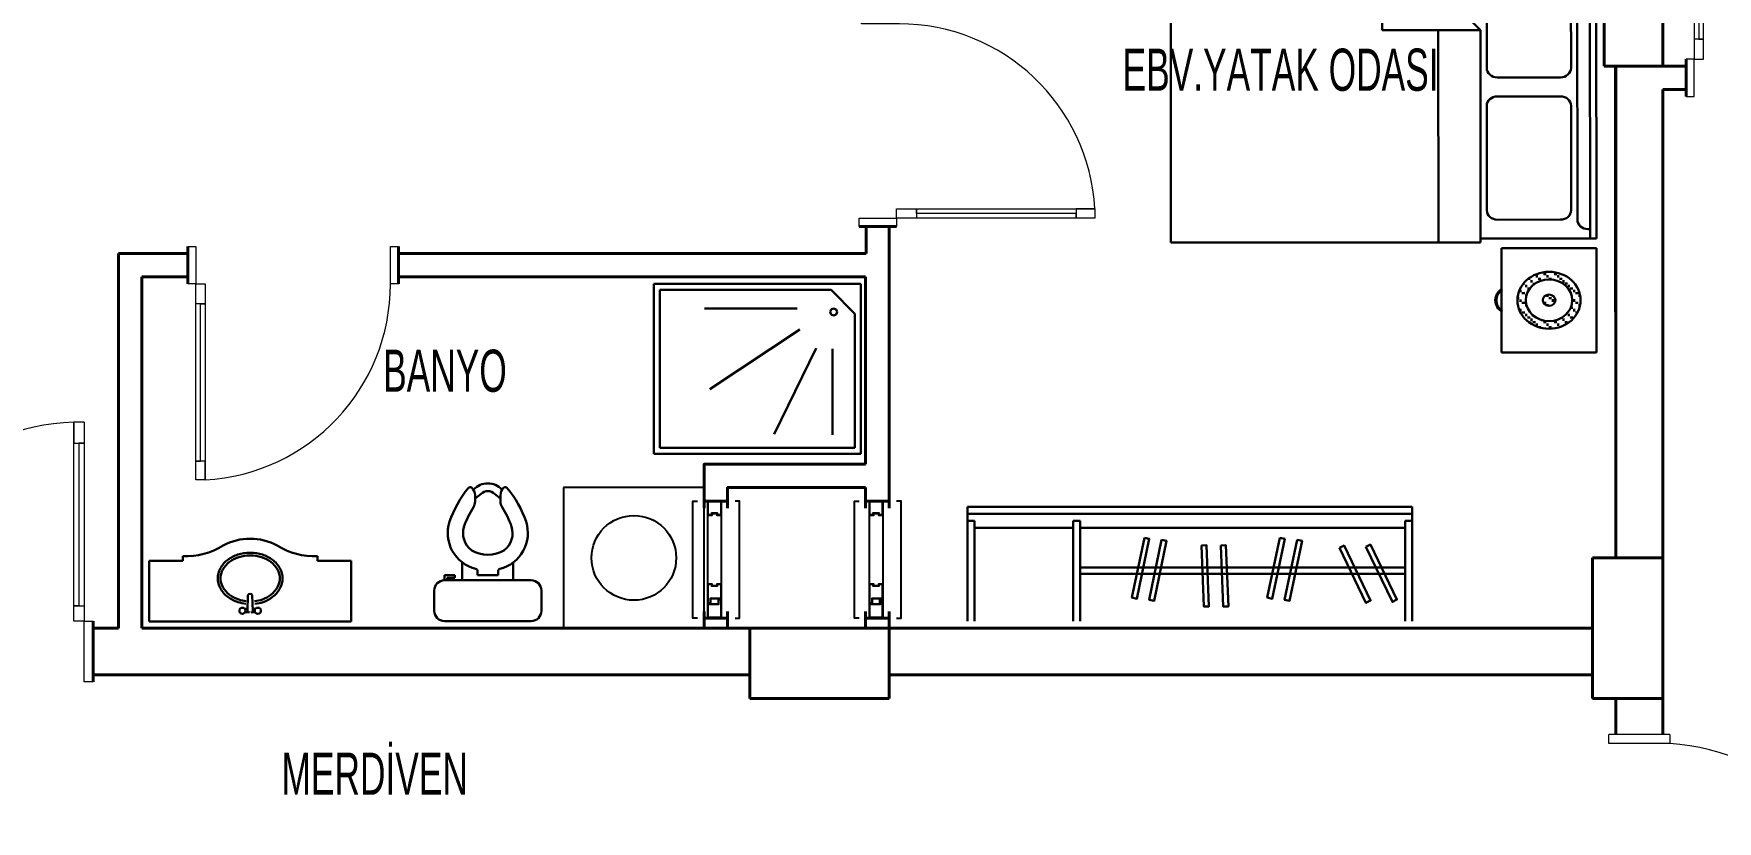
# Model space of a CAD drawing. Header units: millimetres. Extents: x 47 to 2260, y 29 to 1824.
# Drawn here: x 891 to 1610, y 981 to 1318 of the extents above; entities that cross this region are included whole.
import ezdxf

# ---------------------------------------------------------------- set-up
doc = ezdxf.new("R2010")
doc.units = ezdxf.units.MM
doc.layers.add('14_ISLAK_MEKAN_TEFRİŞ', color=134, linetype='Continuous')
for name, color, linetype, lineweight in [('duvar_40', 45, 'Continuous', 40), ('PENC_25', 74, 'Continuous', 25), ('TEF', 145, 'Continuous', 30), ('yazı', 253, 'Continuous', 20)]:
    doc.layers.add(name, color=color, linetype=linetype, lineweight=lineweight)
doc.styles.add('ARIAL', font='Arial')

# ---------------------------------------------------------------- blocks, each defined once
blk = doc.blocks.new('1')
at = {"layer": 'duvar_40', "linetype": 'ByBlock'}
for p, q in [((1596.687991, 1303.644091), (1596.687991, 1293.644091)), ((1596.687995, 1290.644264), (1596.687995, 1306.644264)), ((1686.687991, 1293.688675), (1686.687991, 1303.688675)), ((1686.687995, 1290.644264), (1686.687995, 1306.644264)), ((1683.215417, 1293.644226), (1684.435092, 1293.644226)), ((1686.699513, 1293.689431), (1686.687995, 1293.689431)), ((1686.687995, 1293.689431), (1686.699513, 1293.689431))]:
    blk.add_line(p, q, dxfattribs=at)
at = {"layer": 'PENC_25', "lineweight": 20}
for p, q in [((1604.160574, 1395.770643), (1600.160574, 1395.770643)), ((1600.160574, 1306.644264), (1596.687995, 1306.644264)), ((1596.687995, 1306.644264), (1596.687995, 1290.644213)), ((1600.160574, 1290.644264), (1600.160574, 1306.644264)), ((1686.687995, 1306.644264), (1683.215417, 1306.644264)), ((1683.215417, 1306.644264), (1683.215417, 1290.644264)), ((1686.687995, 1290.644213), (1686.687995, 1306.644264)), ((1596.687995, 1290.644264), (1600.160574, 1290.644264)), ((1683.215417, 1290.644264), (1686.687995, 1290.644264))]:
    blk.add_line(p, q, dxfattribs=at)
at = {"layer": 'PENC_25', "lineweight": 20, "flags": 128}
blk.add_lwpolyline([(1600.160574, 1395.770643), (1600.160574, 1306.644264), (1604.160574, 1306.644264), (1604.160574, 1395.770643), (1604.160574, 1387.698207), (1600.160574, 1387.698207), (1602.160574, 1387.698207), (1602.160574, 1315.206167), (1604.160574, 1315.206167), (1600.160574, 1315.206167)], dxfattribs=at)
at = {"layer": 'PENC_25', "lineweight": 20}
blk.add_arc((1594.276482, 1307.379582), 88.941975, 359.526308, 83.61956, dxfattribs=at)
blk = doc.blocks.new('6')
at = {"layer": 'duvar_40', "linetype": 'ByBlock'}
for p, q in [((1586.745862, 1018.225115), (1586.745862, 1020.378982)), ((1563.729858, 918.225115), (1589.729876, 918.225115)), ((1563.729858, 918.225115), (1589.729876, 918.225115)), ((1586.729924, 918.225115), (1586.729924, 913.644226))]:
    blk.add_line(p, q, dxfattribs=at)
at = {"layer": 'PENC_25', "lineweight": 20}
for p, q in [((1589.74588, 1018.225115), (1563.729858, 1018.225115)), ((1563.745862, 1014.366695), (1563.745862, 1018.225115)), ((1589.74588, 1014.366695), (1563.745862, 1014.366695)), ((1589.74588, 1018.225115), (1589.74588, 1014.366695)), ((1563.729858, 922.083536), (1589.729876, 922.083536)), ((1563.729858, 918.225115), (1563.729858, 922.083536)), ((1563.729858, 922.083536), (1589.729876, 922.083536)), ((1563.729858, 918.225115), (1563.729858, 922.083536)), ((1589.729876, 922.083536), (1589.729876, 918.225115)), ((1589.729876, 922.083536), (1589.729876, 918.225115)), ((1589.729876, 918.225115), (1563.729858, 918.225115)), ((1589.729876, 918.225115), (1563.729858, 918.225115))]:
    blk.add_line(p, q, dxfattribs=at)
at = {"layer": 'PENC_25', "lineweight": 20, "flags": 128}
for points in [[(1674.644199, 922.083536), (1589.729876, 922.083536), (1589.729876, 926.52798), (1674.644199, 926.52798), (1665.674825, 926.52798), (1665.674825, 922.083536), (1665.674825, 924.305758), (1596.200817, 924.305758), (1596.200817, 926.52798), (1596.200817, 922.083536)], [(1674.644199, 922.083536), (1674.644199, 926.52798)]]:
    blk.add_lwpolyline(points, dxfattribs=at)
at = {"layer": 'PENC_25', "lineweight": 20}
blk.add_arc((1584.156239, 924.014602), 90.522859, 1.591029, 86.480123, dxfattribs=at)
at = {"layer": 'TEF'}
blk.add_line((1586.745862, 1020.378982), (1586.993088, 1019.945845), dxfattribs=at)
blk = doc.blocks.new('12')
at = {"layer": 'duvar_40', "linetype": 'ByBlock'}
for p, q in [((916.252687, 1040.654047), (916.252687, 1066.654064)), ((916.252687, 1040.654047), (916.252687, 1066.654064)), ((817.111125, 1043.644226), (817.114348, 1043.644226))]:
    blk.add_line(p, q, dxfattribs=at)
at = {"layer": 'PENC_25', "lineweight": 20}
for p, q in [((817.114348, 1066.660232), (820.972769, 1066.660232)), ((817.114348, 1066.660232), (817.114348, 1040.64421)), ((820.972769, 1066.660232), (820.972769, 1040.660214)), ((912.394267, 1040.654047), (912.394267, 1066.654064)), ((912.394267, 1066.654064), (916.252687, 1066.654064)), ((912.394267, 1040.654047), (912.394267, 1066.654064)), ((912.394267, 1066.654064), (916.252687, 1066.654064)), ((916.252687, 1066.654064), (916.252687, 1040.654047)), ((916.252687, 1066.654064), (916.252687, 1040.654047)), ((820.972769, 1040.660214), (817.114348, 1040.660214)), ((916.252687, 1040.654047), (912.394267, 1040.654047)), ((916.252687, 1040.654047), (912.394267, 1040.654047))]:
    blk.add_line(p, q, dxfattribs=at)
at = {"layer": 'PENC_25', "lineweight": 20, "flags": 128}
for points in [[(912.394267, 1151.568387), (912.394267, 1066.654064), (907.949822, 1066.654064), (907.949822, 1151.568387), (907.949822, 1142.599014), (912.394267, 1142.599014), (910.172044, 1142.599014), (910.172044, 1073.125005), (907.949822, 1073.125005), (912.394267, 1073.125005)], [(912.394267, 1151.568387), (907.949822, 1151.568387)]]:
    blk.add_lwpolyline(points, dxfattribs=at)
at = {"layer": 'PENC_25', "lineweight": 20}
blk.add_arc((910.4632, 1061.080427), 90.522859, 91.591029, 176.480123, dxfattribs=at)
blk = doc.blocks.new('13')
at = {"layer": 'duvar_40', "linetype": 'ByBlock'}
for p, q in [((956.689176, 1213.638175), (956.689176, 1223.638175)), ((956.68918, 1226.638003), (956.68918, 1210.638003)), ((1046.689176, 1223.593591), (1046.689176, 1213.593591)), ((1046.68918, 1226.638003), (1046.68918, 1210.638003)), ((1046.700698, 1223.592835), (1046.68918, 1223.592835)), ((1046.68918, 1223.592835), (1046.700698, 1223.592835))]:
    blk.add_line(p, q, dxfattribs=at)
at = {"layer": 'PENC_25', "lineweight": 20}
for p, q in [((956.68918, 1210.638003), (956.68918, 1226.638054)), ((956.68918, 1226.638003), (960.161759, 1226.638003)), ((960.161759, 1226.638003), (960.161759, 1210.638003)), ((1043.216602, 1210.638003), (1043.216602, 1226.638003)), ((1043.216602, 1226.638003), (1046.68918, 1226.638003)), ((1046.68918, 1226.638054), (1046.68918, 1210.638003)), ((960.161759, 1210.638003), (956.68918, 1210.638003)), ((1046.68918, 1210.638003), (1043.216602, 1210.638003)), ((964.161759, 1126.914597), (960.161759, 1126.914597))]:
    blk.add_line(p, q, dxfattribs=at)
at = {"layer": 'PENC_25', "lineweight": 20, "flags": 128}
blk.add_lwpolyline([(960.161759, 1126.914597), (960.161759, 1210.638003), (964.161759, 1210.638003), (964.161759, 1126.914597), (964.161759, 1134.987033), (960.161759, 1134.987033), (962.161759, 1134.987033), (962.161759, 1202.0761), (964.161759, 1202.0761), (960.161759, 1202.0761)], dxfattribs=at)
at = {"layer": 'PENC_25', "lineweight": 20}
blk.add_arc((959.373763, 1210.620612), 83.84284, 273.273759, 0.011884, dxfattribs=at)
blk = doc.blocks.new('16')
at = {"layer": 'duvar_40', "linetype": 'ByBlock'}
for p, q in [((1244.460744, 1325.215263), (1260.460744, 1325.215263)), ((1247.505155, 1325.215259), (1257.505155, 1325.215259)), ((1247.505911, 1325.226781), (1247.505911, 1325.215263)), ((1247.505911, 1325.215263), (1247.505911, 1325.226781)), ((1243.460744, 1235.215263), (1259.460744, 1235.215263)), ((1256.460571, 1235.215259), (1246.460571, 1235.215259))]:
    blk.add_line(p, q, dxfattribs=at)
at = {"layer": 'PENC_25', "lineweight": 20}
for p, q in [((1244.460693, 1325.215263), (1260.460744, 1325.215263)), ((1244.460744, 1321.742685), (1244.460744, 1325.215263)), ((1260.460744, 1325.215263), (1260.460744, 1321.742685)), ((1260.460744, 1321.742685), (1244.460744, 1321.742685)), ((1243.460744, 1238.687842), (1259.460744, 1238.687842)), ((1243.460744, 1235.215263), (1243.460744, 1238.687842)), ((1259.460744, 1238.687842), (1259.460744, 1235.215263)), ((1344.184149, 1242.687842), (1344.184149, 1238.687842)), ((1259.460744, 1235.215263), (1243.460693, 1235.215263))]:
    blk.add_line(p, q, dxfattribs=at)
at = {"layer": 'PENC_25', "lineweight": 20, "flags": 128}
blk.add_lwpolyline([(1344.184149, 1238.687842), (1259.460744, 1238.687842), (1259.460744, 1242.687842), (1344.184149, 1242.687842), (1336.111714, 1242.687842), (1336.111714, 1238.687842), (1336.111714, 1240.687842), (1268.022647, 1240.687842), (1268.022647, 1242.687842), (1268.022647, 1238.687842)], dxfattribs=at)
at = {"layer": 'PENC_25', "lineweight": 20}
blk.add_arc((1260.478134, 1237.899846), 83.84284, 3.273759, 90.011884, dxfattribs=at)
blk = doc.blocks.new('18')
at = {"layer": 'duvar_40', "linetype": 'ByBlock'}
for p, q in [((1187.231188, 1117.77214), (1187.226424, 1117.908018)), ((1177.46157, 1067.908018), (1177.46157, 1067.908018))]:
    blk.add_line(p, q, dxfattribs=at)
at = {"layer": 'duvar_40', "linetype": 'ByBlock', "flags": 128}
for points in [[(1187.226424, 1117.908018), (1177.19727, 1117.908018)], [(1187.19727, 1067.908018), (1177.19727, 1067.908018)]]:
    blk.add_lwpolyline(points, dxfattribs=at)
at = {"layer": 'PENC_25'}
for p, q in [((1178.668051, 1111.932796), (1178.668051, 1082.447018)), ((1184.668055, 1082.447018), (1184.668055, 1111.932796))]:
    blk.add_line(p, q, dxfattribs=at)
at = {"layer": 'PENC_25', "flags": 128}
for points in [[(1174.45957, 1067.908018), (1172.45957, 1067.908018), (1172.45957, 1117.908018), (1174.45957, 1117.908018)], [(1190.45957, 1067.908018), (1192.376536, 1067.908018), (1192.376536, 1117.908018), (1190.45957, 1117.908018)]]:
    blk.add_lwpolyline(points, dxfattribs=at)
for points in [[(1178.668051, 1117.908018), (1184.668055, 1117.908018), (1184.668055, 1117.908018)], [(1184.668055, 1111.932796), (1184.668055, 1117.908018), (1178.668051, 1117.908018), (1178.668051, 1111.932796), (1180.668053, 1111.932796), (1180.668053, 1112.632796), (1182.668053, 1112.632796), (1182.668053, 1111.932796)], [(1184.468055, 1112.132796), (1184.468055, 1117.732799), (1178.868051, 1117.732799), (1178.868051, 1112.132796), (1180.468053, 1112.132796), (1180.468053, 1112.832796), (1182.868053, 1112.832796), (1182.868053, 1112.132796)], [(1178.668051, 1082.447018), (1178.668051, 1074.2328), (1180.168053, 1074.2328), (1180.168053, 1076.232802), (1184.668055, 1076.232802), (1184.668055, 1082.447018), (1182.668053, 1082.447018), (1182.668053, 1081.747018), (1180.668053, 1081.747018), (1180.668053, 1082.447018)], [(1178.868051, 1082.247018), (1178.868051, 1074.4328), (1179.968053, 1074.4328), (1179.968053, 1076.432802), (1184.468055, 1076.432802), (1184.468055, 1082.247018), (1182.868053, 1082.247018), (1182.868053, 1081.547018), (1180.468053, 1081.547018), (1180.468053, 1082.247018)], [(1184.668055, 1067.908018), (1184.668055, 1075.932802), (1183.168053, 1075.932802), (1183.168053, 1073.9328), (1178.668051, 1073.9328), (1178.668051, 1067.908018), (1181.668053, 1067.908018)], [(1184.468055, 1068.332798), (1184.468055, 1075.732802), (1183.368053, 1075.732802), (1183.368053, 1073.7328), (1178.868051, 1073.7328), (1178.868051, 1068.332798), (1180.468053, 1068.332798), (1182.868053, 1068.332798)], [(1178.668051, 1067.908018), (1184.668055, 1067.908018)]]:
    blk.add_lwpolyline(points, close=True, dxfattribs=at)
blk = doc.blocks.new('19')
at = {"layer": 'duvar_40', "linetype": 'ByBlock'}
for p, q in [((1256.231188, 1117.77214), (1256.226424, 1117.908018)), ((1246.46157, 1067.908018), (1246.46157, 1067.908018))]:
    blk.add_line(p, q, dxfattribs=at)
at = {"layer": 'duvar_40', "linetype": 'ByBlock', "flags": 128}
for points in [[(1256.226424, 1117.908018), (1246.19727, 1117.908018)], [(1256.19727, 1067.908018), (1246.19727, 1067.908018)]]:
    blk.add_lwpolyline(points, dxfattribs=at)
at = {"layer": 'PENC_25'}
for p, q in [((1247.668051, 1111.932796), (1247.668051, 1082.447018)), ((1253.668055, 1082.447018), (1253.668055, 1111.932796))]:
    blk.add_line(p, q, dxfattribs=at)
at = {"layer": 'PENC_25', "flags": 128}
for points in [[(1243.45957, 1067.908018), (1241.45957, 1067.908018), (1241.45957, 1117.908018), (1243.45957, 1117.908018)], [(1259.45957, 1067.908018), (1261.376536, 1067.908018), (1261.376536, 1117.908018), (1259.45957, 1117.908018)]]:
    blk.add_lwpolyline(points, dxfattribs=at)
for points in [[(1247.668051, 1117.908018), (1253.668055, 1117.908018), (1253.668055, 1117.908018)], [(1253.668055, 1111.932796), (1253.668055, 1117.908018), (1247.668051, 1117.908018), (1247.668051, 1111.932796), (1249.668053, 1111.932796), (1249.668053, 1112.632796), (1251.668053, 1112.632796), (1251.668053, 1111.932796)], [(1253.468055, 1112.132796), (1253.468055, 1117.732799), (1247.868051, 1117.732799), (1247.868051, 1112.132796), (1249.468053, 1112.132796), (1249.468053, 1112.832796), (1251.868053, 1112.832796), (1251.868053, 1112.132796)], [(1247.668051, 1082.447018), (1247.668051, 1074.2328), (1249.168053, 1074.2328), (1249.168053, 1076.232802), (1253.668055, 1076.232802), (1253.668055, 1082.447018), (1251.668053, 1082.447018), (1251.668053, 1081.747018), (1249.668053, 1081.747018), (1249.668053, 1082.447018)], [(1247.868051, 1082.247018), (1247.868051, 1074.4328), (1248.968053, 1074.4328), (1248.968053, 1076.432802), (1253.468055, 1076.432802), (1253.468055, 1082.247018), (1251.868053, 1082.247018), (1251.868053, 1081.547018), (1249.468053, 1081.547018), (1249.468053, 1082.247018)], [(1253.668055, 1067.908018), (1253.668055, 1075.932802), (1252.168053, 1075.932802), (1252.168053, 1073.9328), (1247.668051, 1073.9328), (1247.668051, 1067.908018), (1250.668053, 1067.908018)], [(1253.468055, 1068.332798), (1253.468055, 1075.732802), (1252.368053, 1075.732802), (1252.368053, 1073.7328), (1247.868051, 1073.7328), (1247.868051, 1068.332798), (1249.468053, 1068.332798), (1251.868053, 1068.332798)], [(1247.668051, 1067.908018), (1253.668055, 1067.908018)]]:
    blk.add_lwpolyline(points, close=True, dxfattribs=at)
blk = doc.blocks.new('cc7')
at = {"layer": '14_ISLAK_MEKAN_TEFRİŞ'}
for p, q in [((709.543838, -368.612928), (649.543838, -368.612928)), ((649.543838, -368.612928), (649.543838, -428.612928)), ((709.543838, -428.612928), (709.543838, -368.612928)), ((649.543838, -428.612928), (709.543838, -428.612928))]:
    blk.add_line(p, q, dxfattribs=at)
blk.add_circle((679.543838, -398.612928), 18.080866, dxfattribs=at)
blk = doc.blocks.new('EWG')
at = {"layer": 'TEF'}
for p, q in [((345150.967991, -115558.588575), (345239.400884, -115558.588575)), ((345150.967991, -115631.108883), (345150.967991, -115558.588575)), ((345239.400884, -115631.108883), (345239.400884, -115558.588575)), ((345236.848904, -115561.140554), (345153.519971, -115561.140554)), ((345153.519971, -115628.556904), (345153.519971, -115561.140554)), ((345220.26764, -115603.693209), (345202.374885, -115566.981238)), ((345227.24692, -115603.386867), (345227.24692, -115566.64907)), ((345236.848904, -115618.348985), (345236.848904, -115561.140554)), ((345213.326266, -115611.711432), (345174.892163, -115586.131621)), ((345212.132123, -115620.557703), (345172.5292, -115620.595262)), ((345226.640985, -115628.556904), (345236.848904, -115618.348985)), ((345153.519971, -115628.556904), (345226.640985, -115628.556904))]:
    blk.add_line(p, q, dxfattribs=at)
at = {"layer": 'TEF', "linetype": 'ByBlock', "flags": 128}
blk.add_lwpolyline([(345239.400884, -115631.108883), (345150.967991, -115631.108883)], dxfattribs=at)
at = {"layer": 'TEF'}
for start_param, end_param in [(5.4977871438, 8.6393797974), (2.3561944902, 5.4977871438)]:
    blk.add_ellipse((345227.749495, -115619.130867), major_axis=(1.015044, 1.015044), ratio=1, start_param=start_param, end_param=end_param, dxfattribs=at)
blk = doc.blocks.new('çkjngnşdglklşdf')
at = {"layer": 'TEF'}
for p, q in [((58786.602195, 10215.567112), (58786.602195, 10193.34489)), ((58786.602195, 10215.567112), (58826.602195, 10215.567112)), ((58826.602195, 10215.567112), (58826.602195, 10082.233779)), ((58783.581508, 10193.34489), (58786.602195, 10193.34489)), ((58783.581508, 10193.34489), (58786.602195, 10193.34489)), ((58809.266347, 10150.332367), (58819.836119, 10150.687359)), ((58809.266347, 10150.332367), (58819.836119, 10150.687359)), ((58809.266347, 10147.468523), (58819.836119, 10147.113532)), ((58809.266347, 10147.468523), (58819.836119, 10147.113532)), ((58818.271886, 10150.864855), (58818.271886, 10152.107326)), ((58818.271886, 10150.864855), (58818.271886, 10152.107326)), ((58818.271886, 10146.936036), (58818.271886, 10145.693565)), ((58818.271886, 10146.936036), (58818.271886, 10145.693565)), ((58820.479696, 10150.598611), (58820.479696, 10151.92983)), ((58820.479696, 10150.598611), (58820.479696, 10151.92983)), ((58820.479696, 10147.20228), (58820.479696, 10145.871061)), ((58820.479696, 10147.20228), (58820.479696, 10145.871061)), ((58786.602195, 10104.456001), (58783.581508, 10104.456001)), ((58786.602195, 10104.456001), (58783.581508, 10104.456001)), ((58786.602195, 10104.456001), (58786.602195, 10082.233779)), ((58786.602195, 10082.233779), (58826.602195, 10082.233779))]:
    blk.add_line(p, q, dxfattribs=at)
at = {"layer": 'TEF', "flags": 128}
for points in [[(58814.954942, 10151.809831, 0.04853), (58813.887345, 10156.964525, 0.085783), (58810.494739, 10163.604566, 0.10607), (58804.833408, 10168.52947, 0.126822), (58798.222205, 10170.233779, 0.126822), (58791.611001, 10168.52947, 0.10607), (58785.94967, 10163.604566, 0.085783), (58782.557064, 10156.964525, 0.075445), (58781.333316, 10148.900445, 0.075445), (58782.557064, 10140.836366, 0.085783), (58785.94967, 10134.196325, 0.10607), (58791.611001, 10129.271421, 0.126822), (58798.222205, 10127.567112, 0.126822), (58804.833408, 10129.271421, 0.105479), (58810.469612, 10134.162903, 0.091386), (58813.881148, 10140.31928, 0.05171), (58814.9877, 10145.81623, 0.05171)], [(58814.954942, 10151.809831, 0.04853), (58813.887345, 10156.964525, 0.085783), (58810.494739, 10163.604566, 0.10607), (58804.833408, 10168.52947, 0.126822), (58798.222205, 10170.233779, 0.126822), (58791.611001, 10168.52947, 0.10607), (58785.94967, 10163.604566, 0.085783), (58782.557064, 10156.964525, 0.075445), (58781.333316, 10148.900445, 0.075445), (58782.557064, 10140.836366, 0.085783), (58785.94967, 10134.196325, 0.10607), (58791.611001, 10129.271421, 0.126822), (58798.222205, 10127.567112, 0.126822), (58804.833408, 10129.271421, 0.105479), (58810.469612, 10134.162903, 0.091386), (58813.881148, 10140.31928, 0.05171), (58814.9877, 10145.81623, 0.05171)], [(58813.187377, 10151.619546, 0.04853), (58812.189605, 10156.437105, 0.085783), (58809.072517, 10162.537899, 0.10607), (58803.973935, 10166.973257, 0.126822), (58798.222205, 10168.456001, 0.126822), (58792.470474, 10166.973257, 0.10607), (58787.371892, 10162.537899, 0.085783), (58784.254804, 10156.437105, 0.075445), (58783.111094, 10148.900445, 0.075445), (58784.254804, 10141.363786, 0.085783), (58787.371892, 10135.262991, 0.10607), (58792.470474, 10130.827634, 0.126822), (58798.222205, 10129.34489, 0.126822), (58803.973935, 10130.827634, 0.10607), (58809.072517, 10135.262991, 0.091652), (58812.189605, 10140.866621, 0.051517), (58813.217993, 10145.985433, 0.046971)], [(58813.187377, 10151.619546, 0.04853), (58812.189605, 10156.437105, 0.085783), (58809.072517, 10162.537899, 0.10607), (58803.973935, 10166.973257, 0.126822), (58798.222205, 10168.456001, 0.126822), (58792.470474, 10166.973257, 0.10607), (58787.371892, 10162.537899, 0.085783), (58784.254804, 10156.437105, 0.075445), (58783.111094, 10148.900445, 0.075445), (58784.254804, 10141.363786, 0.085783), (58787.371892, 10135.262991, 0.10607), (58792.470474, 10130.827634, 0.126822), (58798.222205, 10129.34489, 0.126822), (58803.973935, 10130.827634, 0.10607), (58809.072517, 10135.262991, 0.091652), (58812.189605, 10140.866621, 0.051517), (58813.217993, 10145.985433, 0.046971)]]:
    blk.add_lwpolyline(points, format="xyb", dxfattribs=at)
at = {"layer": 'TEF'}
for centre in [(58819.621103, 10153.971032), (58819.621103, 10153.971032), (58819.621103, 10143.829859), (58819.621103, 10143.829859)]:
    blk.add_circle(centre, 2.041202, dxfattribs=at)
for centre, radius, start, end in [((58739.196745, 10190.821615), 44.45643, 327.106454, 3.253764), ((58739.196745, 10190.821615), 44.45643, 327.106454, 3.253764), ((58810.327136, 10148.783486), 38.245793, 152.102729, 179.824784), ((58810.327136, 10149.017404), 38.245793, 180.175216, 207.897271), ((58809.808095, 10149.006886), 1.431919, 112.230732, 182.424419), ((58809.808095, 10149.006886), 1.431919, 112.230732, 182.424419), ((58809.808095, 10148.794005), 1.431919, 177.575581, 247.769268), ((58809.808095, 10148.794005), 1.431919, 177.575581, 247.769268), ((58819.294371, 10149.361878), 1.431919, 357.575581, 67.769268), ((58819.294371, 10149.361878), 1.431919, 357.575581, 67.769268), ((58819.294371, 10148.439013), 1.431919, 292.230732, 2.424419), ((58819.294371, 10148.439013), 1.431919, 292.230732, 2.424419), ((58739.196745, 10106.979275), 44.45643, 356.746236, 32.893546)]:
    blk.add_arc(centre, radius, start, end, dxfattribs=at)
blk = doc.blocks.new('ö_nklnlşfdndfnşnklm')
at = {"layer": 'TEF'}
for p, q in [((55836.619492, 10355.704601), (55836.619492, 10344.949046)), ((55887.708381, 10361.082379), (55841.99727, 10361.082379)), ((55893.086159, 10344.949046), (55893.086159, 10355.704601)), ((55841.99727, 10339.571268), (55887.708381, 10339.571268)), ((55851.408381, 10330.160157), (55851.408381, 10339.571268)), ((55859.475048, 10336.882379), (55859.475048, 10334.8249)), ((55870.230603, 10336.882379), (55859.475048, 10336.882379)), ((55870.230603, 10334.8249), (55870.230603, 10336.882379)), ((55878.29727, 10330.160157), (55878.29727, 10339.571268)), ((55882.330603, 10336.882379), (55882.330603, 10338.226823)), ((55882.330603, 10338.226823), (55886.363937, 10338.226823)), ((55887.708381, 10336.882379), (55882.330603, 10336.882379)), ((55886.363937, 10338.226823), (55886.363937, 10339.571268)), ((55887.708381, 10339.571268), (55887.708381, 10336.882379)), ((55858.130603, 10298.077512), (55858.130603, 10294.591908)), ((55861.283094, 10294.045599), (55858.130603, 10296.382189)), ((55868.422557, 10294.045599), (55871.575048, 10296.382189)), ((55871.575048, 10298.077512), (55871.575048, 10294.692432))]:
    blk.add_line(p, q, dxfattribs=at)
for centre, radius, start, end in [((55841.99727, 10355.704601), 5.377778, 90, 180), ((55887.708381, 10355.704601), 5.377778, 0, 90), ((55841.99727, 10344.949046), 5.377778, 180, 270), ((55887.708381, 10344.949046), 5.377778, 270, 0), ((55863.105048, 10314.699046), 19.387056, 103.883364, 198.183653), ((55858.130603, 10334.8249), 1.344444, 283.883364, 0), ((55871.575048, 10334.8249), 1.344444, 180, 256.116636), ((55866.600603, 10314.699046), 19.387056, 341.816347, 76.116636), ((55863.105048, 10314.699046), 11.320389, 127.108298, 198.183653), ((55864.852826, 10309.675938), 16.450886, 57.797266, 122.202734), ((55866.600603, 10314.699046), 11.320389, 341.816347, 52.891702), ((55901.825048, 10328.815712), 60.593291, 199.440035, 218.734582), ((55901.825048, 10328.815712), 52.526624, 199.440035, 212.062492), ((55827.880603, 10328.815712), 52.526624, 327.937508, 340.559965), ((55827.880603, 10328.815712), 60.593291, 321.334991, 340.559965), ((55852.752826, 10298.077512), 5.377778, 0, 32.062492), ((55876.952826, 10298.077512), 5.377778, 147.937508, 180), ((55855.607813, 10291.742904), 1.344444, 218.734582, 315.060102), ((55852.752826, 10294.591908), 5.377778, 315.060102, 0), ((55864.852826, 10298.789786), 10.307407, 223.602819, 316.397181), ((55864.852826, 10297.445341), 4.929629, 223.602819, 316.397181), ((55876.952826, 10294.692432), 5.377778, 180, 225.837529), ((55874.142821, 10291.799051), 1.344444, 225.837529, 321.334991)]:
    blk.add_arc(centre, radius, start, end, dxfattribs=at)
blk = doc.blocks.new('FGFGF')
at = {"layer": 'TEF'}
h = blk.add_hatch(dxfattribs=at)
h.set_pattern_fill('CROSS', color=256, scale=0.4, angle=180, style=0, pattern_type=2)
h.set_pattern_definition([(90.030685, (441.3744, 11359.7425), (2.53877536, 2.28735998), [1.143, -3.429]), (0.030685, (442.0097, 11359.1713), (2.5412239, -2.28463937), [1.27, -3.81])])
h.paths.add_polyline_path([(-756.25, -12122.83), (-756.42, -12120.83), (-756.91, -12118.88), (-757.72, -12117.02), (-758.81, -12115.3), (-760.17, -12113.74), (-761.77, -12112.38), (-763.57, -12111.25), (-765.54, -12110.36), (-767.64, -12109.74), (-769.82, -12109.4), (-772.05, -12109.36), (-774.28, -12109.62), (-776.44, -12110.17), (-778.5, -12111.02), (-780.39, -12112.13), (-782.08, -12113.5), (-783.52, -12115.07), (-784.68, -12116.82), (-785.53, -12118.71), (-786.06, -12120.67), (-786.25, -12122.68), (-786.11, -12124.69), (-785.65, -12126.64), (-784.87, -12128.51), (-783.8, -12130.24), (-782.46, -12131.82), (-780.88, -12133.19), (-779.09, -12134.35), (-777.14, -12135.26), (-775.05, -12135.9), (-772.86, -12136.26), (-770.64, -12136.33), (-768.41, -12136.09), (-766.24, -12135.56), (-764.17, -12134.74), (-762.26, -12133.64), (-760.55, -12132.3), (-759.09, -12130.74), (-757.91, -12129), (-757.03, -12127.13), (-756.48, -12125.16), (-756.26, -12123.16)])
h.paths.add_polyline_path([(-760.25, -12122.83), (-760.38, -12121.37), (-760.74, -12119.94), (-761.33, -12118.57), (-762.13, -12117.31), (-763.13, -12116.17), (-764.3, -12115.17), (-765.62, -12114.34), (-767.06, -12113.69), (-768.6, -12113.23), (-770.21, -12112.98), (-771.84, -12112.95), (-773.47, -12113.14), (-775.06, -12113.55), (-776.57, -12114.17), (-777.96, -12114.99), (-779.2, -12115.99), (-780.25, -12117.14), (-781.1, -12118.43), (-781.73, -12119.81), (-782.11, -12121.25), (-782.25, -12122.72), (-782.15, -12124.19), (-781.81, -12125.63), (-781.24, -12127), (-780.45, -12128.27), (-779.47, -12129.42), (-778.31, -12130.43), (-777, -12131.28), (-775.57, -12131.95), (-774.03, -12132.42), (-772.44, -12132.68), (-770.8, -12132.73), (-769.17, -12132.56), (-767.58, -12132.17), (-766.06, -12131.57), (-764.66, -12130.76), (-763.41, -12129.78), (-762.33, -12128.63), (-761.47, -12127.36), (-760.82, -12125.98), (-760.42, -12124.54), (-760.26, -12123.07)])
h.paths.add_polyline_path([(-768.25, -12122.84), (-768.29, -12122.44), (-768.39, -12122.05), (-768.55, -12121.68), (-768.77, -12121.33), (-769.04, -12121.02), (-769.36, -12120.75), (-769.72, -12120.52), (-770.11, -12120.34), (-770.53, -12120.22), (-770.97, -12120.15), (-771.41, -12120.14), (-771.86, -12120.19), (-772.29, -12120.31), (-772.7, -12120.47), (-773.08, -12120.7), (-773.42, -12120.97), (-773.71, -12121.29), (-773.94, -12121.64), (-774.11, -12122.01), (-774.22, -12122.41), (-774.25, -12122.81), (-774.23, -12123.21), (-774.13, -12123.6), (-773.98, -12123.97), (-773.76, -12124.32), (-773.5, -12124.63), (-773.18, -12124.91), (-772.82, -12125.14), (-772.43, -12125.32), (-772.01, -12125.45), (-771.58, -12125.52), (-771.13, -12125.54), (-770.69, -12125.49), (-770.25, -12125.38), (-769.84, -12125.22), (-769.46, -12125), (-769.11, -12124.73), (-768.82, -12124.42), (-768.59, -12124.07), (-768.41, -12123.7), (-768.3, -12123.3), (-768.26, -12122.9)])
h.paths.add_polyline_path([(-756.36, -11920.33), (-756.53, -11918.33), (-757.02, -11916.38), (-757.82, -11914.52), (-758.92, -11912.8), (-760.28, -11911.24), (-761.88, -11909.88), (-763.68, -11908.75), (-765.65, -11907.86), (-767.75, -11907.24), (-769.93, -11906.9), (-772.16, -11906.86), (-774.38, -11907.12), (-776.55, -11907.67), (-778.61, -11908.52), (-780.5, -11909.63), (-782.19, -11911), (-783.63, -11912.57), (-784.79, -11914.32), (-785.64, -11916.21), (-786.17, -11918.17), (-786.36, -11920.18), (-786.22, -11922.19), (-785.76, -11924.14), (-784.98, -11926.01), (-783.91, -11927.74), (-782.57, -11929.32), (-780.99, -11930.69), (-779.2, -11931.85), (-777.24, -11932.76), (-775.15, -11933.4), (-772.97, -11933.76), (-770.75, -11933.83), (-768.52, -11933.59), (-766.35, -11933.06), (-764.28, -11932.24), (-762.37, -11931.14), (-760.66, -11929.8), (-759.2, -11928.24), (-758.02, -11926.5), (-757.14, -11924.63), (-756.59, -11922.66), (-756.37, -11920.66)])
h.paths.add_polyline_path([(-760.36, -11920.33), (-760.49, -11918.87), (-760.85, -11917.44), (-761.43, -11916.07), (-762.24, -11914.81), (-763.23, -11913.67), (-764.41, -11912.67), (-765.73, -11911.84), (-767.17, -11911.19), (-768.71, -11910.73), (-770.31, -11910.48), (-771.95, -11910.45), (-773.58, -11910.64), (-775.17, -11911.05), (-776.67, -11911.67), (-778.07, -11912.49), (-779.3, -11913.49), (-780.36, -11914.64), (-781.21, -11915.93), (-781.83, -11917.31), (-782.22, -11918.75), (-782.36, -11920.23), (-782.26, -11921.69), (-781.92, -11923.13), (-781.35, -11924.5), (-780.56, -11925.77), (-779.58, -11926.92), (-778.42, -11927.93), (-777.11, -11928.78), (-775.68, -11929.45), (-774.14, -11929.92), (-772.54, -11930.18), (-770.91, -11930.23), (-769.28, -11930.06), (-767.69, -11929.67), (-766.17, -11929.07), (-764.77, -11928.26), (-763.52, -11927.28), (-762.44, -11926.13), (-761.58, -11924.86), (-760.93, -11923.48), (-760.53, -11922.04), (-760.37, -11920.57)])
h.paths.add_polyline_path([(-768.36, -11920.34), (-768.4, -11919.94), (-768.49, -11919.55), (-768.66, -11919.18), (-768.87, -11918.83), (-769.15, -11918.52), (-769.47, -11918.25), (-769.83, -11918.02), (-770.22, -11917.84), (-770.64, -11917.72), (-771.08, -11917.65), (-771.52, -11917.64), (-771.97, -11917.69), (-772.4, -11917.81), (-772.81, -11917.97), (-773.19, -11918.2), (-773.53, -11918.47), (-773.82, -11918.79), (-774.05, -11919.14), (-774.22, -11919.51), (-774.32, -11919.91), (-774.36, -11920.31), (-774.33, -11920.71), (-774.24, -11921.1), (-774.09, -11921.47), (-773.87, -11921.82), (-773.6, -11922.13), (-773.29, -11922.41), (-772.93, -11922.64), (-772.54, -11922.82), (-772.12, -11922.95), (-771.68, -11923.02), (-771.24, -11923.04), (-770.79, -11922.99), (-770.36, -11922.88), (-769.95, -11922.72), (-769.56, -11922.5), (-769.22, -11922.23), (-768.93, -11921.92), (-768.69, -11921.57), (-768.52, -11921.2), (-768.41, -11920.8), (-768.36, -11920.4)])
for p, q in [((-793.88, -11895.6), (-748.88, -11895.58)), ((-793.85, -11945.1), (-793.88, -11895.6)), ((-748.88, -11895.58), (-748.85, -11945.08)), ((-748.85, -11945.08), (-793.85, -11945.1)), ((-738.85, -11949.57), (-793.85, -11949.6)), ((-793.85, -11949.6), (-793.77, -12093.6)), ((-790.85, -11949.6), (-790.77, -12093.6)), ((-790.84, -11954.1), (-789.84, -11954.1)), ((-591.85, -11947.69), (-738.85, -11947.77)), ((-738.85, -11947.77), (-738.79, -12048.54)), ((-718.85, -11947.76), (-718.79, -12048.53)), ((-591.77, -12095.29), (-591.85, -11947.69)), ((-784.84, -11958.6), (-784.77, -12084.6)), ((-776.84, -11958.59), (-746.84, -11958.58)), ((-781.81, -12012.59), (-781.84, -11963.09)), ((-741.84, -11963.07), (-741.81, -12012.57)), ((-746.81, -12017.08), (-776.81, -12017.09)), ((-746.81, -12026.08), (-776.81, -12026.09)), ((-781.8, -12030.59), (-781.78, -12080.09)), ((-741.78, -12080.07), (-741.8, -12030.57)), ((-738.79, -12048.54), (-692.15, -12048.51)), ((-738.79, -12048.54), (-692.13, -12095.35)), ((-692.13, -12095.35), (-692.15, -12048.51)), ((-789.77, -12089.1), (-790.77, -12089.1)), ((-776.77, -12084.59), (-746.77, -12084.58)), ((-793.77, -12093.6), (-693.92, -12093.55)), ((-748.77, -12098.08), (-793.77, -12098.1)), ((-793.77, -12098.1), (-793.74, -12147.6)), ((-748.74, -12147.58), (-748.77, -12098.08)), ((-692.13, -12095.35), (-591.77, -12095.29)), ((-793.74, -12147.6), (-748.74, -12147.58))]:
    blk.add_line(p, q, dxfattribs=at)
for centre, major_axis in [((-771.36, -11920.34), (15, 0.01)), ((-771.36, -11920.34), (11, 0.01)), ((-771.36, -11920.34), (3, 0)), ((-771.25, -12122.84), (15, 0.01)), ((-771.25, -12122.84), (11, 0.01)), ((-771.25, -12122.84), (3, 0))]:
    blk.add_ellipse(centre, major_axis=major_axis, ratio=0.9, dxfattribs=at)
for centre, major_axis, start_param, end_param in [((-753.36, -11920.33), (7.5, 0), 5.306139, 7.260232), ((-753.36, -11920.33), (7, 0), 5.359292, 7.207079), ((-789.84, -11958.6), (5, 0), 6.283185, 7.853982), ((-776.84, -11963.09), (5, 0), 1.570796, 3.141593), ((-746.84, -11963.08), (5, 0), 6.283185, 7.853982), ((-776.81, -12012.59), (5, 0), 3.141593, 4.712389), ((-746.81, -12012.58), (5, 0), 4.712389, 6.283185), ((-776.8, -12030.59), (5, 0), 1.570796, 3.141593), ((-746.8, -12030.58), (5, 0), 6.283185, 7.853982), ((-776.78, -12080.09), (5, 0), 3.141593, 4.712389), ((-746.78, -12080.08), (5, 0), 4.712389, 6.283185), ((-789.77, -12084.6), (5, 0), 4.712389, 6.283185), ((-753.25, -12122.83), (7.5, 0), 5.306139, 7.260232), ((-753.25, -12122.83), (7, 0), 5.359292, 7.207079)]:
    blk.add_ellipse(centre, major_axis=major_axis, ratio=0.9, start_param=start_param, end_param=end_param, dxfattribs=at)
blk = doc.blocks.new('jjbkjbkbbkddf')
at = {"layer": 'TEF'}
for p, q in [((58234.979954, 10063.019603), (58234.979954, 10128.019603)), ((58487.779174, 10128.019603), (58234.979954, 10128.019603)), ((58487.779174, 10124.019603), (58234.979954, 10124.019603)), ((58238.979954, 10120.019603), (58234.979954, 10120.019603)), ((58238.979954, 10063.019603), (58238.979954, 10120.019603)), ((58423.675876, 10063.019603), (58423.675876, 10120.019603)), ((58427.675876, 10120.019603), (58423.675876, 10120.019603)), ((58427.675876, 10063.019603), (58427.675876, 10120.019603)), ((58483.779174, 10063.019603), (58483.779174, 10120.019603)), ((58483.779174, 10120.019603), (58487.779174, 10120.019603)), ((58487.779174, 10063.019603), (58487.779174, 10128.019603)), ((58423.675876, 10116.019603), (58238.979954, 10116.019603)), ((58459.198832, 10116.019603), (58427.675876, 10116.019603)), ((58483.779174, 10116.019603), (58427.675876, 10116.019603)), ((58423.675876, 10093.441289), (58238.979954, 10093.441289)), ((58423.675876, 10089.967696), (58238.979954, 10089.967696))]:
    blk.add_line(p, q, dxfattribs=at)
at = {"layer": 'TEF', "flags": 128}
for points in [[(58300.349988, 10109.210991), (58307.41653, 10075.201516), (58304.580977, 10074.61234), (58297.514435, 10108.621815), (58300.349988, 10109.210991)], [(58310.196794, 10110.36886), (58317.263337, 10076.359385), (58314.427784, 10075.770209), (58307.361241, 10109.779684), (58310.196794, 10110.36886)], [(58377.344194, 10109.210991), (58384.410736, 10075.201516), (58381.575183, 10074.61234), (58374.508641, 10108.621815), (58377.344194, 10109.210991)], [(58387.191, 10110.36886), (58394.257543, 10076.359385), (58391.42199, 10075.770209), (58384.355447, 10109.779684), (58387.191, 10110.36886)], [(58261.208007, 10105.268644), (58246.145239, 10073.968589), (58243.535585, 10075.224453), (58258.598353, 10106.524508), (58261.208007, 10105.268644)], [(58276.267826, 10104.68971), (58261.205058, 10073.389655), (58258.595404, 10074.645519), (58273.658172, 10105.945574), (58276.267826, 10104.68971)], [(58343.700906, 10105.99752), (58342.31206, 10071.28943), (58339.41826, 10071.405226), (58340.807105, 10106.113316), (58343.700906, 10105.99752)], [(58354.722955, 10105.99752), (58353.334109, 10071.28943), (58350.440309, 10071.405226), (58351.829155, 10106.113316), (58354.722955, 10105.99752)]]:
    blk.add_lwpolyline(points, dxfattribs=at)

msp = doc.modelspace()

# ---------------------------------------------------------------- linework, layer by layer
at = {"layer": 'duvar_40', "linetype": 'ByBlock'}
for p, q in [((1561.729924, 1303.63806), (1561.729924, 1523.63806)), ((1586.729924, 1523.63806), (1586.729924, 1303.63806)), ((1586.729924, 1328.027882), (1586.729924, 1303.644226)), ((1586.729924, 1303.63806), (1561.729924, 1303.63806)), ((1566.560867, 1303.63806), (1566.729924, 1093.644226)), ((1566.729924, 1093.644226), (1566.560867, 1303.631894)), ((1566.729924, 1229.435862), (1566.729924, 1303.63806)), ((1586.729924, 1303.644226), (1596.687995, 1303.644226)), ((1586.729924, 1293.644226), (1586.729924, 1253.855305)), ((1586.729924, 1293.644226), (1586.729924, 1043.644226)), ((1586.729924, 1293.644226), (1596.687991, 1293.644226)), ((1566.729924, 1164.579212), (1566.729924, 1263.63806)), ((1246.460647, 1235.215263), (1246.460647, 1223.63806)), ((1246.460647, 1235.215263), (1246.460647, 1223.63806)), ((1256.226424, 1235.215263), (1256.226424, 1202.521004)), ((1256.226424, 1235.215263), (1256.226424, 1202.521004)), ((927.114348, 1063.63806), (927.114348, 1223.63806)), ((927.114348, 1223.63806), (956.68918, 1223.63806)), ((1046.68918, 1223.63806), (1246.460647, 1223.63806)), ((937.114348, 1063.63806), (937.114348, 1213.63806)), ((956.68918, 1213.63806), (937.114348, 1213.63806)), ((1246.226424, 1213.63806), (1046.68918, 1213.63806)), ((1246.226424, 1133.63806), (1246.226424, 1213.63806)), ((1256.226424, 1213.63806), (1256.226424, 1114.908018)), ((1246.226424, 1114.908018), (1246.226424, 1123.63806)), ((1586.729924, 1093.644226), (1556.729924, 1093.644226)), ((1556.729924, 1093.644226), (1556.729924, 1033.644226)), ((1586.729924, 1033.644226), (1586.729924, 1093.644226)), ((1246.226424, 1063.63806), (1246.226424, 1070.73836)), ((1256.226424, 1070.73836), (1256.226424, 1063.63806)), ((916.252687, 1063.654063), (927.114348, 1063.644226)), ((916.252687, 1063.654063), (927.114348, 1063.644226)), ((916.252687, 1063.647897), (927.114348, 1063.63806)), ((937.114348, 1063.644226), (1037.460647, 1063.644226)), ((937.114348, 1063.644226), (1037.460647, 1063.644226)), ((937.114348, 1063.63806), (1197.226424, 1063.63806)), ((1187.226424, 1063.63806), (1246.226424, 1063.63806)), ((1256.226424, 1063.644226), (1196.826389, 1063.644226)), ((1196.826389, 1063.644226), (1196.826389, 1033.644226)), ((1256.226424, 1063.63806), (1196.826389, 1063.63806)), ((1256.226424, 1033.644226), (1256.226424, 1063.644226)), ((1256.226424, 1063.63806), (1556.729924, 1063.63806)), ((916.252687, 1043.654063), (1196.826389, 1043.644226)), ((1256.226424, 1043.644226), (1556.729924, 1043.644226)), ((1586.729924, 1043.644226), (1586.729924, 1043.644226)), ((1586.729924, 1043.644226), (1586.729924, 1018.225115)), ((1196.826389, 1033.644226), (1256.226424, 1033.644226)), ((1556.729924, 1033.644226), (1586.729924, 1033.644226)), ((1566.729924, 1033.644226), (1566.729924, 1018.225115))]:
    msp.add_line(p, q, dxfattribs=at)
at = {"layer": 'duvar_40', "linetype": 'ByBlock', "flags": 128}
for points in [[(1177.226424, 1114.908018), (1177.226424, 1133.63806), (1246.226424, 1133.63806)], [(1187.226424, 1114.908018), (1187.226424, 1123.63806), (1246.226424, 1123.63806)], [(1177.226424, 1063.63806), (1177.226424, 1070.73836)], [(1246.226424, 1063.63806), (1187.226424, 1063.63806), (1187.226424, 1070.73836)]]:
    msp.add_lwpolyline(points, dxfattribs=at)

# ---------------------------------------------------------------- block references
for name in ['1', '16', '13', '12', '18', '19', '6']:
    msp.add_blockref(name, (0, 0))
at = {"rotation": 90}
msp.add_blockref('cc7', (748.613497, 414.094222), dxfattribs=at)
at = {"layer": 'TEF', "xscale": 0.9, "yscale": 0.9, "zscale": 0.9, "rotation": 180}
msp.add_blockref('FGFGF', (843.922966, -9524.630083), dxfattribs=at)
at = {"layer": 'TEF', "linetype": 'ByBlock', "xscale": -1, "rotation": 180}
msp.add_blockref('EWG', (-343995.174459, -114420.470842), dxfattribs=at)
at = {"layer": 'TEF', "linetype": 'ByBlock'}
for name, p, xscale, yscale, zscale, rotation in [('ö_nklnlşfdndfnşnklm', (46335.363913, 9459.114787), 0.81, 0.81, 0.81, 180), ('çkjngnşdglklşdf', (7559.801837, 39186.155331), -0.648, 0.648, 0.648, 90)]:
    msp.add_blockref(name, p, dxfattribs=dict(at, xscale=xscale, yscale=yscale, zscale=zscale, rotation=rotation))
at = {"layer": 'TEF', "linetype": 'ByBlock', "xscale": -0.751272, "yscale": 0.751272, "zscale": 0.751272}
msp.add_blockref('jjbkjbkbbkddf', (45229.939141, -6493.427429), dxfattribs=at)

# ---------------------------------------------------------------- texts
at = {"layer": 'yazı', "style": 'ARIAL', "width": 0.6}
for s, p in [('EBV.YATAK ODASI', (1355.992651, 1293.149887, -6562.999728)), ('BANYO', (1040.120878, 1164.580134, -6562.999728)), ('MERDİVEN', (996.700044, 992.468601, -6562.994446))]:
    msp.add_text(s, height=18, dxfattribs=at).set_placement(p)

doc.saveas('drawing.dxf')
